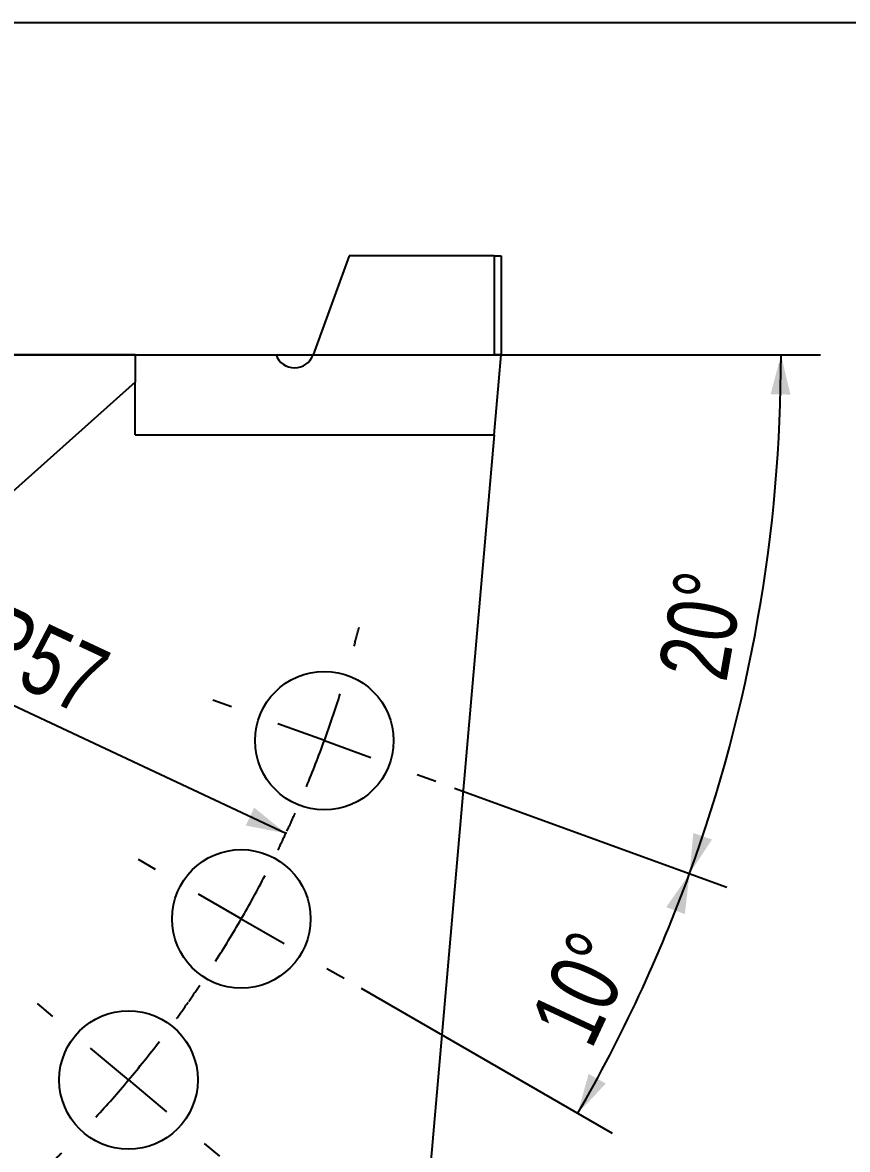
# Model space of a CAD drawing. Header units: millimetres. Extents: x 8 to 867, y 8 to 585.
# Drawn here: x 773.1 to 814.8, y 528.1 to 585 of the extents above; entities that cross this region are included whole.
import ezdxf

# ---------------------------------------------------------------- set-up
doc = ezdxf.new("R2010")
doc.units = ezdxf.units.MM
doc.linetypes.add('CENTERX2', pattern=[20.32, 12.7, -2.54, 2.54, -2.54])
doc.layers.add('CENTERLINE', color=4, linetype='CENTERX2')
doc.layers.add('DIMENSIONS', color=2, linetype='Continuous')
doc.layers.add('OUTLINE', color=7, linetype='Continuous', lineweight=25)
doc.styles.add('SLDTEXTSTYLE0', font='TXT', dxfattribs={"width": 0.75})
doc.dimstyles.new('SLDDIMSTYLE22', dxfattribs={"dimtxt": 3.5, "dimasz": 2, "dimexe": 0, "dimexo": 0.0625, "dimgap": 0.875, "dimtad": 1, "dimrnd": 1e-09, "dimzin": 12, "dimdsep": 46, "dimtxsty": 'SLDTEXTSTYLE0', "dimsah": 1, "dimcen": 0, "dimadec": 0, "dimazin": 3, "dimtfac": 1, "dimtofl": 0, "dimtmove": 0, "dimatfit": 3, "dimfxl": 0, "dimfrac": 2, "dimtolj": 1, "dimtzin": 12, "dimarcsym": 0})
doc.dimstyles.new('SLDDIMSTYLE9', dxfattribs={"dimtxt": 3.5, "dimasz": 2, "dimexe": 0, "dimexo": 0.0625, "dimgap": 0.875, "dimtad": 1, "dimdec": 4, "dimzin": 12, "dimdsep": 46, "dimtxsty": 'SLDTEXTSTYLE0', "dimsah": 1, "dimcen": 0.09, "dimazin": 3, "dimtfac": 1, "dimtofl": 0, "dimtmove": 0, "dimatfit": 3, "dimfxl": 0, "dimfrac": 2, "dimtolj": 1, "dimtzin": 12, "dimarcsym": 0})

# ---------------------------------------------------------------- blocks, each defined once
blk = doc.blocks.new('_D_85')
at = {"layer": 'DIMENSIONS'}
for p, q in [((698.23, 568.209), (813.424, 568.209)), ((794.92, 546.319), (808.681, 541.311))]:
    blk.add_line(p, q, dxfattribs=at)
blk.add_arc((734.78, 568.209), 76.644, 340, 0, dxfattribs=at)
for points in [[(811.424, 568.209), (810.898, 566.215), (811.898, 566.202)], [(806.801, 541.995), (807.933, 543.718), (806.989, 544.048)]]:
    blk.add_solid(points, dxfattribs=at)
at = {"layer": 'DIMENSIONS', "insert": (805.205, 552.217), "char_height": 3.5, "attachment_point": 1, "rotation": 80, "style": 'SLDTEXTSTYLE0'}
blk.add_mtext('20°', dxfattribs=at)
blk = doc.blocks.new('_D_86')
at = {"layer": 'DIMENSIONS'}
for p, q in [((794.92, 546.319), (808.681, 541.311)), ((790.206, 536.209), (802.887, 528.887))]:
    blk.add_line(p, q, dxfattribs=at)
blk.add_arc((734.78, 568.209), 76.644, 330, 340, dxfattribs=at)
for points in [[(806.801, 541.995), (805.625, 540.302), (806.561, 539.948)], [(801.155, 529.887), (802.569, 531.388), (801.696, 531.876)]]:
    blk.add_solid(points, dxfattribs=at)
at = {"layer": 'DIMENSIONS', "insert": (798.666, 534.535), "char_height": 3.5, "attachment_point": 1, "rotation": 65, "style": 'SLDTEXTSTYLE0'}
blk.add_mtext('10°', dxfattribs=at)
blk = doc.blocks.new('_D_87')
at = {"layer": 'DIMENSIONS'}
blk.add_line((786.397, 544.029), (734.78, 568.209), dxfattribs=at)
blk.add_arc((734.78, 568.209), 143.231, 289.50519, 336.90962, dxfattribs=at)
blk.add_solid([(786.397, 544.029), (784.798, 545.331), (784.374, 544.425)], dxfattribs=at)
at = {"layer": 'DIMENSIONS', "insert": (771.879, 555.806), "char_height": 3.5, "attachment_point": 1, "rotation": 334.9001, "style": 'SLDTEXTSTYLE0'}
blk.add_mtext('R57', dxfattribs=at)
blk = doc.blocks.new('SW_CENTERMARKSYMBOL_1')
at = {"layer": 'CENTERLINE', "color": 0}
for p, q in [((-4.698, 1.71), (-5.638, 2.052)), ((0, 0), (-2.349, 0.855)), ((0, 0), (2.349, -0.855)), ((4.698, -1.71), (5.638, -2.052)), ((-8.529, -6.505), (-9.395, -6.005)), ((-4.199, -9.005), (-6.364, -7.755)), ((-4.199, -9.005), (-2.034, -10.255)), ((0.131, -11.505), (0.997, -12.005)), ((-13.728, -13.93), (-14.494, -13.287)), ((-9.898, -17.144), (-11.813, -15.537)), ((-9.898, -17.144), (-7.983, -18.751)), ((-6.068, -20.358), (-5.302, -21))]:
    blk.add_line(p, q, dxfattribs=at)
for start, end in [(345.0259, 346.0311), (340, 342.513), (337.487, 340), (335.0259, 336.0311), (333.9689, 334.9741), (330, 332.513), (327.487, 330), (325.0259, 326.0311), (323.9689, 324.9741), (320, 322.513), (317.487, 320), (313.9689, 314.9741)]:
    blk.add_arc((-53.562, 19.495), 57, start, end, dxfattribs=at)

msp = doc.modelspace()

# ---------------------------------------------------------------- linework, layer by layer
at = {"layer": 'OUTLINE'}
for p, q in [((8, 585), (832, 585)), ((789.59975, 573.20876), (787.7799, 568.20876)), ((796.92557, 573.20876), (789.59975, 573.20876)), ((796.92557, 573.20876), (797.2799, 573.20876)), ((796.92557, 573.20876), (796.92557, 568.20876)), ((797.2799, 573.20876), (797.2799, 568.20876)), ((778.7799, 568.20876), (772.3299, 568.20876)), ((778.7799, 568.20876), (778.7799, 566.8223)), ((778.7799, 568.20876), (783.7799, 568.20876)), ((783.7799, 568.20876), (785.90051, 568.20876)), ((797.2799, 568.20876), (796.92557, 568.20876)), ((796.92557, 564.15876), (797.2799, 568.20876)), ((778.7799, 566.8223), (772.11332, 560.85908)), ((778.7799, 564.15876), (778.7799, 566.8223)), ((778.7799, 564.15876), (796.92557, 564.15876)), ((796.92557, 564.15876), (793.48358, 524.81662))]:
    msp.add_line(p, q, dxfattribs=at)
for centre in [(788.34238, 548.71361), (784.14335, 539.70876), (778.44443, 531.56987)]:
    msp.add_circle(centre, 3.5, dxfattribs=at)
msp.add_arc((786.84021, 568.55078), 1, 200, 340, dxfattribs=at)

# ---------------------------------------------------------------- block references
at = {"layer": 'CENTERLINE'}
msp.add_blockref('SW_CENTERMARKSYMBOL_1', (788.34238, 548.71361), dxfattribs=at)

# ---------------------------------------------------------------- dimensions: what is measured, and where the dimension line sits
at = {"layer": 'DIMENSIONS'}
for base, line1, line2, picture, middle in [((810.25926, 554.89972), ((697.2299, 568.20876), (683.65928, 568.20876)), ((793.98053, 546.66149), (782.70422, 550.76574)), '_D_85', (810.25926, 554.89972)), ((804.24273, 535.81771), ((793.98053, 546.66149), (782.70422, 550.76574)), ((789.3395, 536.70876), (778.94719, 542.70876)), '_D_86', (804.24273, 535.81771))]:
    dim = msp.add_angular_dim_2l(base=base, line1=line1, line2=line2, dimstyle='SLDDIMSTYLE9', dxfattribs=at)
    dim.commit()
    dim.dimension.update_dxf_attribs({"geometry": picture, "text_midpoint": middle, "dimtype": 162})
dim = msp.add_radius_dim(center=(734.7799, 568.20876), mpoint=(786.39735, 544.02946), dimstyle='SLDDIMSTYLE22', dxfattribs=at)
dim.commit()
dim.dimension.update_dxf_attribs({"geometry": '_D_87', "text_midpoint": (773.674, 549.9895), "dimtype": 164})

doc.saveas('drawing.dxf')
